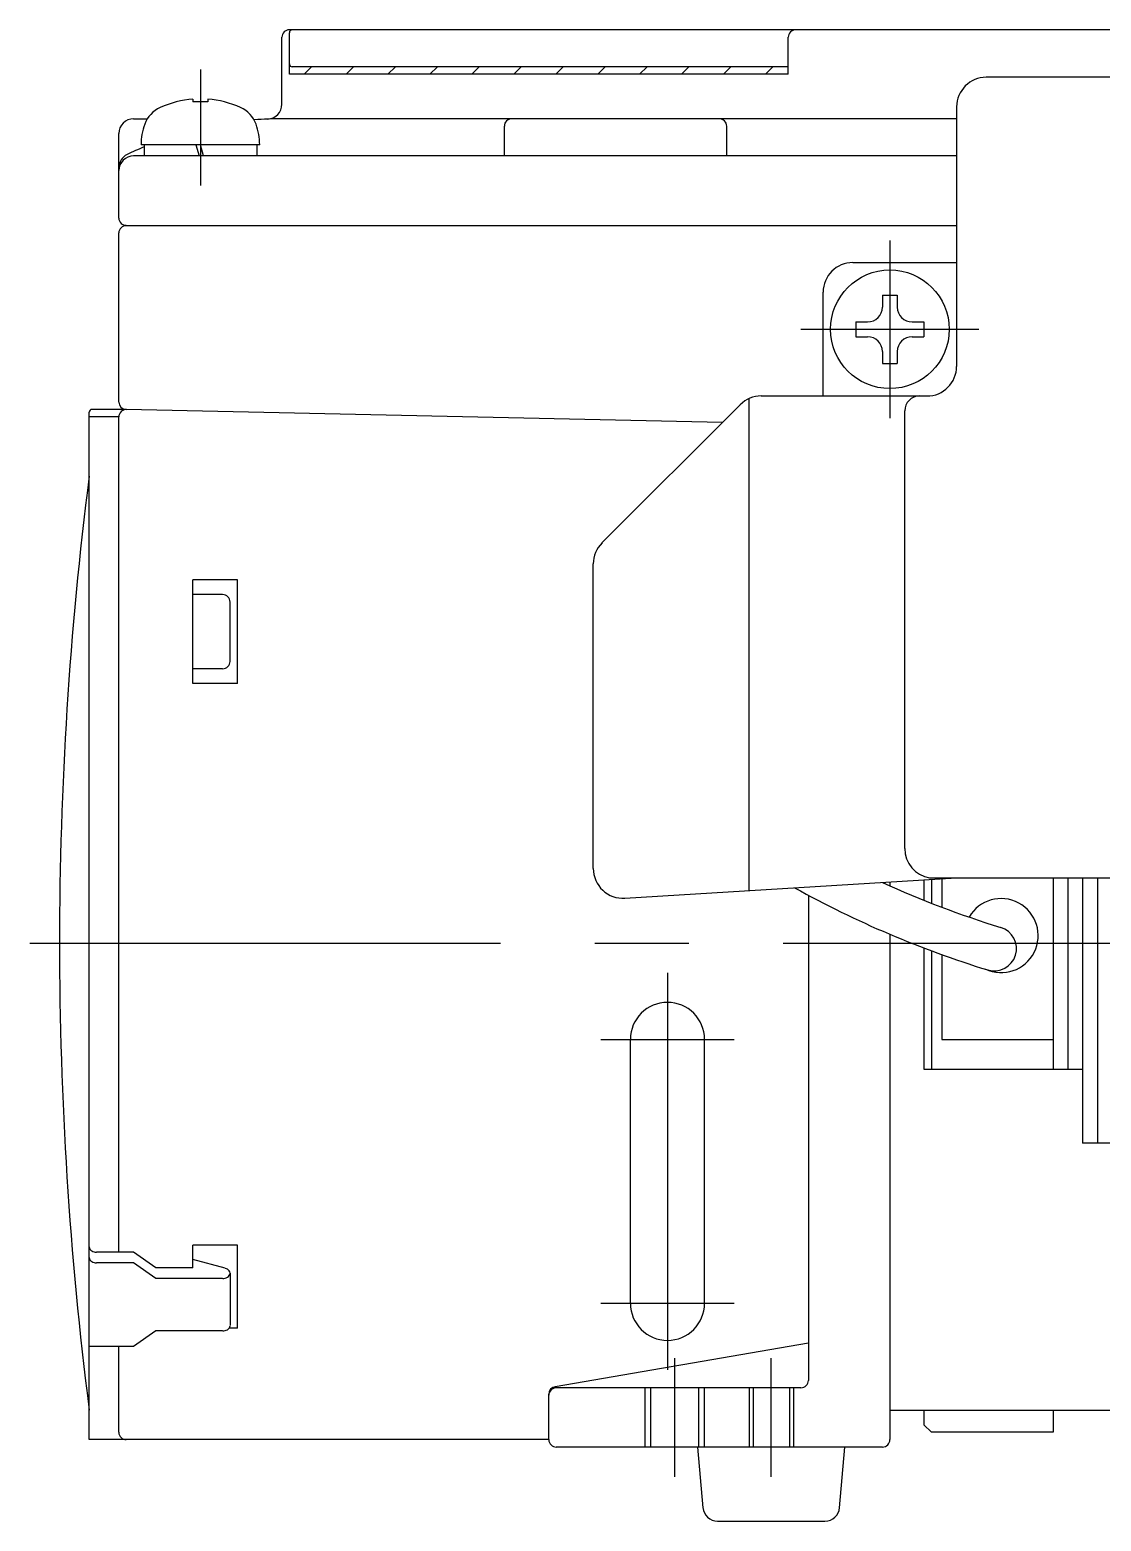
# Model space of a CAD drawing. Extents: x -260 to 40, y -107 to 195.
# Drawn here: x -259.7 to -187.5, y -39 to 61.6 of the extents above; entities that cross this region are included whole.
import ezdxf

# ---------------------------------------------------------------- set-up
doc = ezdxf.new("R2010")
doc.units = 0
doc.linetypes.add('CENTER', pattern=[50.8, 31.75, -6.35, 6.35, -6.35])
doc.linetypes.add('DASHED', pattern=[19.05, 12.7, -6.35])
doc.layers.get('0').update_dxf_attribs({"linetype": 'CONTINUOUS'})
doc.layers.add('CENTER', color=1, linetype='CENTER')

msp = doc.modelspace()

# ---------------------------------------------------------------- linework, layer by layer
at = {"color": 7, "linetype": 'CONTINUOUS'}
for p, q in [((-99.21, 61.6), (-242.21, 61.6)), ((-242.21, 58.6), (-242.21, 61.4)), ((-242.71, 56.58), (-242.71, 61.1)), ((-208.56, 58.6), (-208.56, 61.1)), ((-208.56, 58.6), (-242.21, 58.6)), ((-208.56, 59.1), (-242.01, 59.1)), ((-157.21, 58.4), (-195.21, 58.4)), ((-248.71, 56.93), (-248.71, 56.75)), ((-247.71, 56.75), (-248.71, 56.75)), ((-247.71, 56.93), (-247.71, 56.75)), ((-197.21, 56.4), (-197.21, 38.9)), ((-252.71, 55.6), (-251.78, 55.6)), ((-197.71, 55.6), (-242.71, 55.6)), ((-253.71, 48.9), (-253.71, 54.6)), ((-227.71, 53.1), (-227.71, 55.1)), ((-212.71, 53.1), (-212.71, 55.1)), ((-244.21, 53.85), (-252.21, 53.85)), ((-252.01, 53.85), (-252.01, 53.1)), ((-248.51, 53.85), (-248.29, 53.1)), ((-247.99, 53.1), (-248.21, 53.85)), ((-244.41, 53.85), (-244.41, 53.1)), ((-197.21, 53.1), (-252.71, 53.1)), ((-253.21, 48.4), (-197.21, 48.4)), ((-253.71, 36.49), (-253.71, 47.9)), ((-204.21, 45.9), (-197.21, 45.9)), ((-206.21, 36.9), (-206.21, 43.9)), ((-202.21, 43.7), (-201.21, 43.7)), ((-202.21, 43.7), (-202.21, 42.9)), ((-201.21, 43.7), (-201.21, 42.9)), ((-204.01, 41.9), (-204.01, 40.9)), ((-204.01, 41.9), (-203.21, 41.9)), ((-200.21, 41.9), (-199.41, 41.9)), ((-199.41, 41.9), (-199.41, 40.9)), ((-204.01, 40.9), (-203.21, 40.9)), ((-200.21, 40.9), (-199.41, 40.9)), ((-202.21, 39.9), (-202.21, 39.1)), ((-201.21, 39.9), (-201.21, 39.1)), ((-202.21, 39.1), (-201.21, 39.1)), ((-211.8, 36.31), (-221.13, 26.99)), ((-211.21, 3.54), (-211.21, 36.72)), ((-210.39, 36.9), (-199.21, 36.9)), ((-255.71, -33.5), (-255.71, 35.8)), ((-253.71, 35.5), (-255.71, 35.5)), ((-253.31, 36), (-255.51, 36)), ((-253.71, -20.86), (-253.71, 35.49)), ((-212.99, 35.12), (-253.22, 35.99)), ((-200.71, 6.37), (-200.71, 35.9)), ((-221.71, 5.02), (-221.71, 25.58)), ((-248.71, 17.5), (-248.71, 24.5)), ((-245.71, 24.5), (-248.71, 24.5)), ((-245.71, 17.5), (-245.71, 24.5)), ((-246.71, 23.5), (-248.71, 23.5)), ((-246.21, 19), (-246.21, 23)), ((-246.71, 18.5), (-248.71, 18.5)), ((-245.71, 17.5), (-248.71, 17.5)), ((-219.59, 3.03), (-197.21, 4.4)), ((-201.71, 4.12), (-201.71, 3.87)), ((-199.41, 4.26), (-199.41, 2.89)), ((-199.04, 4.4), (-153.39, 4.4)), ((-198.91, 4.29), (-198.91, 2.69)), ((-198.21, 4.34), (-198.21, 2.42)), ((-190.71, 4.4), (-190.71, -8.5)), ((-189.71, 4.4), (-189.71, -8.5)), ((-188.71, 4.4), (-188.71, -13.5)), ((-187.71, 4.4), (-187.71, -13.5)), ((-207.21, 3.23), (-207.21, -29.5)), ((-201.71, 0.6), (-201.71, -33.5)), ((-199.41, -0.33), (-199.41, -8.5)), ((-198.91, -0.52), (-198.91, -8.5)), ((-198.21, -0.78), (-198.21, -6.5)), ((-219.21, -24.3), (-219.21, -6.5)), ((-214.21, -24.3), (-214.21, -6.5)), ((-198.21, -6.5), (-190.71, -6.5)), ((-199.41, -8.5), (-188.71, -8.5)), ((-184.91, -13.5), (-188.71, -13.5)), ((-252.71, -20.86), (-255.21, -20.86)), ((-251.21, -21.92), (-252.71, -20.86)), ((-245.71, -20.37), (-248.71, -20.37)), ((-248.71, -21.92), (-248.71, -20.37)), ((-245.71, -25.99), (-245.71, -20.37)), ((-252.71, -21.57), (-255.21, -21.57)), ((-251.21, -22.63), (-252.71, -21.57)), ((-248.71, -21.92), (-251.21, -21.92)), ((-246.53, -21.94), (-248.71, -21.35)), ((-246.71, -22.63), (-251.21, -22.63)), ((-246.21, -22.27), (-246.21, -25.81)), ((-245.71, -25.99), (-246.28, -25.99)), ((-251.21, -26.16), (-252.71, -27.22)), ((-246.71, -26.16), (-251.21, -26.16)), ((-207.21, -27), (-224.28, -29.94)), ((-252.71, -27.22), (-255.71, -27.22)), ((-253.71, -33), (-253.71, -27.22)), ((-207.71, -30), (-224.21, -30)), ((-224.71, -33.5), (-224.71, -30.43)), ((-201.71, -31.5), (-150.71, -31.5)), ((-199.41, -31.5), (-199.41, -32.5)), ((-190.71, -31.5), (-190.71, -33)), ((-199.41, -32.5), (-198.91, -33)), ((-190.71, -33), (-198.91, -33)), ((-224.71, -33.5), (-255.71, -33.5)), ((-202.21, -34), (-224.21, -34)), ((-214.68, -34), (-214.32, -38.09)), ((-205.1, -38.09), (-204.74, -34)), ((-213.33, -39), (-206.09, -39))]:
    msp.add_line(p, q, dxfattribs=at)
at = {"color": 3, "linetype": 'CONTINUOUS'}
for p, q in [((-241.21, 58.6), (-240.71, 59.1)), ((-238.38, 58.6), (-237.88, 59.1)), ((-235.56, 58.6), (-235.06, 59.1)), ((-232.73, 58.6), (-232.23, 59.1)), ((-229.9, 58.6), (-229.4, 59.1)), ((-227.07, 58.6), (-226.57, 59.1)), ((-224.24, 58.6), (-223.74, 59.1)), ((-221.41, 58.6), (-220.91, 59.1)), ((-218.59, 58.6), (-218.09, 59.1)), ((-215.76, 58.6), (-215.26, 59.1)), ((-212.93, 58.6), (-212.43, 59.1)), ((-210.1, 58.6), (-209.6, 59.1))]:
    msp.add_line(p, q, dxfattribs=at)
at = {"color": 3, "linetype": 'DASHED'}
for p, q in [((-218.21, -34), (-218.21, -30)), ((-217.83, -34), (-217.83, -30)), ((-214.59, -34), (-214.59, -30)), ((-214.21, -34), (-214.21, -30)), ((-211.21, -30), (-211.21, -34)), ((-210.94, -30), (-210.94, -34)), ((-208.48, -30), (-208.48, -34)), ((-208.21, -30), (-208.21, -34))]:
    msp.add_line(p, q, dxfattribs=at)
at = {"color": 7, "linetype": 'CONTINUOUS'}
msp.add_circle((-201.71, 41.4), 4, dxfattribs=at)
for centre, radius, start, end in [((-242.21, 61.1), 0.5, 90, 180), ((-242.01, 61.4), 0.2, 90, 180), ((-208.06, 61.1), 0.5, 90, 180), ((-242.01, 59.3), 0.2, 180, 270), ((-195.21, 56.4), 2, 90, 180), ((-250.09, 54.54), 2, 114.6567, 159.8272), ((-248.21, 50.45), 6.5, 94.4117, 114.6567), ((-248.21, 50.45), 6.5, 65.3433, 85.5883), ((-246.33, 54.54), 2, 20.1729, 65.3433), ((-243.71, 56.58), 1, 272.3149, 0), ((-252.71, 54.6), 1, 90, 180), ((-242.71, 31.84), 23.76, 90, 94.5103), ((-227.21, 55.1), 0.5, 90, 180), ((-213.21, 55.1), 0.5, 0, 90), ((-197.71, 31.84), 23.76, 88.7941, 90), ((-248.21, 53.85), 4, 159.8272, 180), ((-248.21, 53.85), 4, 0, 20.1729), ((-242.71, 31.84), 23.76, 113.0452, 116.0667), ((-252.71, 52.29), 1, 116.0667, 180), ((-252.71, 52.1), 1, 90, 180), ((-253.21, 48.9), 0.5, 180, 270), ((-253.21, 47.9), 0.5, 90, 180), ((-204.21, 43.9), 2, 90, 180), ((-203.21, 42.9), 1, 270, 0), ((-200.21, 42.9), 1, 180, 270), ((-203.21, 39.9), 1, 0, 90), ((-200.21, 39.9), 1, 90, 180), ((-199.21, 38.9), 2, 270, 0), ((-253.21, 36.49), 0.5, 180, 268.768), ((-210.39, 34.9), 2, 90, 135), ((-199.71, 35.9), 1, 90, 180), ((-255.51, 35.8), 0.2, 90, 180), ((-253.21, 35.49), 0.5, 88.768, 180), ((-8.65, 0), 249.06, 172.7341, 187.2659), ((-219.71, 25.58), 2, 135, 180), ((-246.71, 23), 0.5, 0, 90), ((-246.71, 19), 0.5, 270, 0), ((-198.71, 6.37), 2, 180, 260.5978), ((-219.71, 5.02), 2, 180, 273.5038), ((-175.12, 63.22), 65.04, 245.3904, 252.9113), ((-175.12, 63.22), 68.04, 240.9753, 252.9113), ((-194.21, 0.5), 2.5, 244.8316, 149.8828), ((-194.67, -0.38), 1.5, 252.9113, 72.9113), ((-216.71, -6.5), 2.5, 0, 180), ((-255.44, -20.5), 0.273, 180.6868, 216.1252), ((-255.33, -20.42), 0.406, 216.0756, 239.8745), ((-255.22, -20.22), 0.637, 240.2972, 270.6537), ((-255.44, -21.21), 0.273, 180.6868, 216.1252), ((-255.33, -21.13), 0.406, 216.0756, 239.8745), ((-255.22, -20.93), 0.637, 240.2972, 270.6537), ((-246.68, -22.5), 0.573, 59.4698, 75.1681), ((-246.59, -22.36), 0.406, 36.0756, 59.8745), ((-246.47, -22.27), 0.263, 323.1881, 36.8119), ((-246.7, -21.99), 0.637, 269.3463, 299.7028), ((-246.59, -22.19), 0.406, 300.1255, 323.9244), ((-216.71, -24.3), 2.5, 180, 0), ((-246.7, -25.53), 0.637, 269.3462, 299.7028), ((-246.59, -25.73), 0.406, 300.1255, 323.9244), ((-246.48, -25.81), 0.273, 323.8748, 359.3132), ((-224.21, -30.43), 0.5, 98.1301, 180), ((-224.21, -30.5), 0.5, 90, 180), ((-207.71, -29.5), 0.5, 270, 0), ((-253.21, -33), 0.5, 180, 270), ((-224.21, -33.5), 0.5, 180, 270), ((-202.21, -33.5), 0.5, 270, 0), ((-213.33, -38), 0.994, 185, 270), ((-206.09, -38), 0.994, 270, 355)]:
    msp.add_arc(centre, radius, start, end, dxfattribs=at)
at = {"layer": 'CENTER', "color": 1, "linetype": 'CENTER'}
for p, q in [((-248.21, 58.93), (-248.21, 51.1)), ((-201.71, 47.4), (-201.71, 35.4)), ((-207.71, 41.4), (-195.71, 41.4)), ((-259.71, 0), (-92.71, 0)), ((-216.71, -2), (-216.71, -28.8)), ((-221.21, -6.5), (-212.21, -6.5)), ((-221.21, -24.3), (-212.21, -24.3)), ((-216.21, -36), (-216.21, -28)), ((-209.71, -36), (-209.71, -28))]:
    msp.add_line(p, q, dxfattribs=at)

doc.saveas('drawing.dxf')
